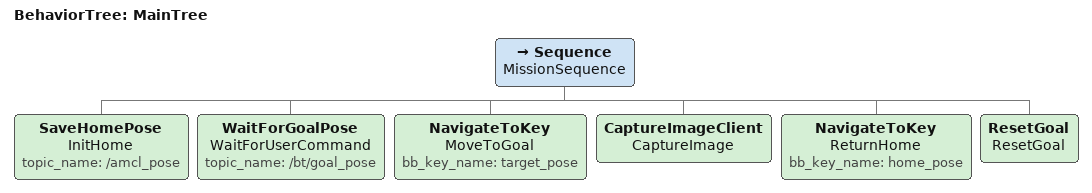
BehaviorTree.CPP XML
<?xml version="1.0" encoding="UTF-8"?>
<root BTCPP_format="4">
<BehaviorTree ID="MainTree">
    <Sequence name="MissionSequence">
        <SaveHomePose name="InitHome" topic_name="/amcl_pose"/>

        <WaitForGoalPose name="WaitForUserCommand" topic_name="/bt/goal_pose"/>

        <NavigateToKey name="MoveToGoal" bb_key_name="target_pose"/>

        <CaptureImageClient name="CaptureImage"/>

        <NavigateToKey name="ReturnHome" bb_key_name="home_pose"/>

        <ResetGoal name="ResetGoal"/>
    </Sequence>
</BehaviorTree>
</root>
